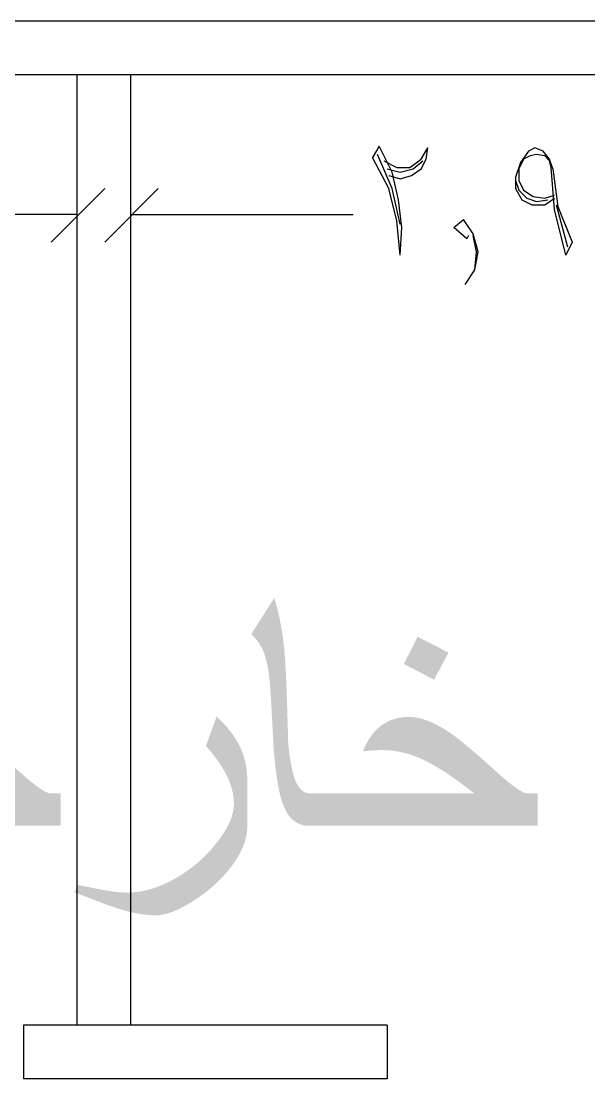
# Model space of a CAD drawing. Header units: metres. Extents: x -24.2 to 51.5, y -28.6 to 30.1.
# Drawn here: x -5.313 to -3.203, y 19.871 to 23.8 of the extents above; entities that cross this region are included whole.
import ezdxf

# ---------------------------------------------------------------- set-up
doc = ezdxf.new("R2010")
doc.units = ezdxf.units.M
for name, color, linetype in [('GF-BLACK', 250, 'Continuous'), ('GF-DIMS', 250, 'Continuous'), ('GF-TEXT-PDF', 200, 'Continuous')]:
    doc.layers.add(name, color=color, linetype=linetype)

msp = doc.modelspace()

# ---------------------------------------------------------------- hatches: boundary and pattern name
at = {"layer": 'GF-TEXT-PDF', "true_color": 0xbf00ff}
for points in [[(-4.1455, 20.8112), (-4.2424, 20.8112), (-4.2517, 20.8116), (-4.2605, 20.8128), (-4.269, 20.8147), (-4.2771, 20.8173), (-4.2849, 20.8207), (-4.2922, 20.8249), (-4.2992, 20.8299), (-4.3058, 20.8356), (-4.3121, 20.842), (-4.3179, 20.8493), (-4.3224, 20.8556), (-4.3266, 20.8624), (-4.3306, 20.8698), (-4.3344, 20.8777), (-4.3381, 20.8862), (-4.3415, 20.8952), (-4.3447, 20.9047), (-4.3478, 20.9148), (-4.3506, 20.9254), (-4.3532, 20.9365), (-4.3557, 20.9482), (-4.3571, 20.956), (-4.3586, 20.9641), (-4.36, 20.9723), (-4.3614, 20.9808), (-4.3627, 20.9895), (-4.364, 20.9984), (-4.3652, 21.0075), (-4.3664, 21.0168), (-4.3676, 21.0263), (-4.3687, 21.0361), (-4.3698, 21.046), (-4.3708, 21.0562), (-4.3718, 21.0665), (-4.3728, 21.0771), (-4.3737, 21.0879), (-4.3746, 21.0989), (-4.3754, 21.1101), (-4.3759, 21.1193), (-4.3764, 21.1285), (-4.3769, 21.1378), (-4.3774, 21.1471), (-4.3779, 21.1564), (-4.3784, 21.1658), (-4.3789, 21.1752), (-4.3794, 21.1846), (-4.3799, 21.194), (-4.3804, 21.2035), (-4.3809, 21.213), (-4.3814, 21.2225), (-4.3819, 21.232), (-4.3825, 21.2416), (-4.383, 21.2512), (-4.3835, 21.2609), (-4.384, 21.2706), (-4.3848, 21.283), (-4.3855, 21.2949), (-4.3863, 21.3064), (-4.3871, 21.3175), (-4.3879, 21.328), (-4.3888, 21.3381), (-4.3897, 21.3477), (-4.3906, 21.3568), (-4.3916, 21.3655), (-4.3926, 21.3737), (-4.3936, 21.3814), (-4.3947, 21.3886), (-4.3958, 21.3954), (-4.3977, 21.4058), (-4.3998, 21.4157), (-4.402, 21.4251), (-4.4044, 21.4341), (-4.4069, 21.4425), (-4.4096, 21.4505), (-4.4125, 21.458), (-4.4156, 21.465), (-4.4195, 21.4731), (-4.4239, 21.481), (-4.4286, 21.4887), (-4.4337, 21.4961), (-4.4392, 21.5032), (-4.445, 21.5101), (-4.4512, 21.5167), (-4.4578, 21.5231), (-4.3726, 21.6574), (-4.3701, 21.6494), (-4.3676, 21.6413), (-4.3652, 21.633), (-4.3629, 21.6246), (-4.3607, 21.616), (-4.3585, 21.6073), (-4.3564, 21.5984), (-4.3544, 21.5894), (-4.3524, 21.5803), (-4.3505, 21.571), (-4.3487, 21.5615), (-4.347, 21.5519), (-4.3453, 21.5422), (-4.3437, 21.5323), (-4.3422, 21.5222), (-4.3407, 21.512), (-4.3393, 21.5017), (-4.338, 21.4912), (-4.3368, 21.4806), (-4.3356, 21.4698), (-4.3345, 21.4588), (-4.334, 21.4525), (-4.3334, 21.4455), (-4.3328, 21.4378), (-4.3322, 21.4294), (-4.3317, 21.4203), (-4.3311, 21.4106), (-4.3305, 21.4002), (-4.3299, 21.3891), (-4.3293, 21.3773), (-4.3288, 21.3648), (-4.3282, 21.3516), (-4.3276, 21.3378), (-4.327, 21.3233), (-4.3265, 21.3081), (-4.3259, 21.2922), (-4.3253, 21.2756), (-4.3247, 21.2584), (-4.3242, 21.2404), (-4.3236, 21.2218), (-4.323, 21.2025), (-4.3224, 21.1825), (-4.3218, 21.1619), (-4.3213, 21.1405), (-4.3207, 21.1185), (-4.3192, 21.1043), (-4.3176, 21.0908), (-4.3159, 21.0778), (-4.3142, 21.0655), (-4.3124, 21.0537), (-4.3105, 21.0426), (-4.3085, 21.0321), (-4.3065, 21.0222), (-4.3044, 21.0129), (-4.3022, 21.0043), (-4.2999, 20.9962), (-4.2976, 20.9888), (-4.2951, 20.982), (-4.2926, 20.9757), (-4.2901, 20.9701), (-4.2874, 20.9652), (-4.2847, 20.9608), (-4.2781, 20.9519), (-4.2714, 20.9446), (-4.2644, 20.939), (-4.2573, 20.9349), (-4.25, 20.9325), (-4.2424, 20.9317), (-4.1455, 20.9317)], [(-3.7245, 21.4545), (-3.7785, 21.3541), (-3.8907, 21.4123), (-3.8394, 21.5134)], [(-5.1661, 20.8112), (-5.9659, 20.8112), (-5.9659, 20.9317), (-5.4015, 20.9317), (-5.4109, 20.9389), (-5.42, 20.9459), (-5.4289, 20.9527), (-5.4376, 20.9593), (-5.4462, 20.9656), (-5.4545, 20.9718), (-5.4626, 20.9777), (-5.4706, 20.9834), (-5.4783, 20.9889), (-5.4859, 20.9942), (-5.4932, 20.9992), (-5.5004, 21.004), (-5.5073, 21.0087), (-5.5141, 21.0131), (-5.5206, 21.0173), (-5.5298, 21.023), (-5.5389, 21.0285), (-5.5479, 21.0338), (-5.5567, 21.0388), (-5.5654, 21.0436), (-5.574, 21.0481), (-5.5825, 21.0524), (-5.5908, 21.0564), (-5.5991, 21.0602), (-5.6072, 21.0638), (-5.6151, 21.067), (-5.623, 21.0701), (-5.6307, 21.0729), (-5.6401, 21.076), (-5.6495, 21.0788), (-5.6589, 21.0814), (-5.6683, 21.0837), (-5.6777, 21.0857), (-5.6872, 21.0875), (-5.6966, 21.089), (-5.7061, 21.0902), (-5.7156, 21.0911), (-5.7252, 21.0918), (-5.7347, 21.0922), (-5.7443, 21.0924), (-5.7531, 21.0923), (-5.762, 21.0921), (-5.7709, 21.0917), (-5.7798, 21.0911), (-5.7887, 21.0905), (-5.7977, 21.0896), (-5.8066, 21.0886), (-5.8156, 21.0875), (-5.8115, 21.0976), (-5.8071, 21.1073), (-5.8024, 21.1166), (-5.7976, 21.1255), (-5.7924, 21.134), (-5.787, 21.142), (-5.7814, 21.1497), (-5.7755, 21.157), (-5.7694, 21.1639), (-5.763, 21.1703), (-5.7561, 21.1766), (-5.749, 21.1824), (-5.7417, 21.1877), (-5.734, 21.1925), (-5.7262, 21.1969), (-5.7181, 21.2008), (-5.7097, 21.2043), (-5.701, 21.2073), (-5.6921, 21.2098), (-5.683, 21.2119), (-5.6736, 21.2135), (-5.664, 21.2147), (-5.6541, 21.2154), (-5.6439, 21.2156), (-5.6364, 21.2154), (-5.6287, 21.2148), (-5.6209, 21.2139), (-5.613, 21.2125), (-5.6049, 21.2108), (-5.5967, 21.2087), (-5.5884, 21.2062), (-5.5799, 21.2033), (-5.5712, 21.2), (-5.5624, 21.1963), (-5.5535, 21.1923), (-5.5445, 21.1879), (-5.5352, 21.183), (-5.5259, 21.1778), (-5.5164, 21.1722), (-5.5068, 21.1663), (-5.497, 21.1599), (-5.4871, 21.1532), (-5.477, 21.146), (-5.4723, 21.1426), (-5.4674, 21.1388), (-5.4621, 21.1348), (-5.4566, 21.1305), (-5.4508, 21.1259), (-5.4448, 21.121), (-5.4385, 21.1159), (-5.4319, 21.1104), (-5.425, 21.1047), (-5.4179, 21.0987), (-5.4104, 21.0924), (-5.4027, 21.0858), (-5.3948, 21.079), (-5.3865, 21.0718), (-5.378, 21.0644), (-5.3692, 21.0567), (-5.3602, 21.0487), (-5.3509, 21.0404), (-5.3412, 21.0318), (-5.3314, 21.023), (-5.3212, 21.0138), (-5.3103, 21.004), (-5.2998, 20.9948), (-5.2899, 20.9863), (-5.2804, 20.9783), (-5.2714, 20.971), (-5.2628, 20.9643), (-5.2548, 20.9582), (-5.2472, 20.9527), (-5.2401, 20.9479), (-5.2335, 20.9436), (-5.2274, 20.94), (-5.2217, 20.937), (-5.2166, 20.9346), (-5.2119, 20.9329), (-5.2077, 20.9317), (-5.1661, 20.9317)], [(-4.4727, 20.8105), (-4.4729, 20.8021), (-4.4735, 20.7935), (-4.4745, 20.785), (-4.4759, 20.7764), (-4.4777, 20.7678), (-4.4799, 20.7591), (-4.4825, 20.7505), (-4.4855, 20.7417), (-4.489, 20.733), (-4.4928, 20.7242), (-4.497, 20.7154), (-4.5016, 20.7065), (-4.5066, 20.6976), (-4.5121, 20.6887), (-4.5179, 20.6798), (-4.5241, 20.6708), (-4.5307, 20.6617), (-4.5378, 20.6527), (-4.5438, 20.6451), (-4.55, 20.6377), (-4.5564, 20.6304), (-4.5629, 20.6232), (-4.5696, 20.6162), (-4.5764, 20.6092), (-4.5834, 20.6023), (-4.5905, 20.5956), (-4.5978, 20.589), (-4.6052, 20.5824), (-4.6128, 20.576), (-4.6205, 20.5697), (-4.6284, 20.5635), (-4.6365, 20.5574), (-4.6447, 20.5515), (-4.653, 20.5456), (-4.6616, 20.5399), (-4.6702, 20.5342), (-4.679, 20.5287), (-4.6896, 20.5223), (-4.6999, 20.5163), (-4.71, 20.5108), (-4.7199, 20.5057), (-4.7294, 20.501), (-4.7387, 20.4968), (-4.7478, 20.4931), (-4.7566, 20.4897), (-4.7652, 20.4868), (-4.7735, 20.4844), (-4.7816, 20.4824), (-4.7894, 20.4809), (-4.7969, 20.4798), (-4.8042, 20.4791), (-4.8113, 20.4789), (-4.82, 20.479), (-4.8289, 20.4793), (-4.8379, 20.4799), (-4.847, 20.4807), (-4.8563, 20.4818), (-4.8657, 20.4831), (-4.8752, 20.4846), (-4.8848, 20.4863), (-4.8946, 20.4883), (-4.9045, 20.4905), (-4.9145, 20.493), (-4.9223, 20.495), (-4.9304, 20.4972), (-4.9387, 20.4996), (-4.9474, 20.5022), (-4.9563, 20.505), (-4.9655, 20.508), (-4.9749, 20.5112), (-4.9847, 20.5146), (-4.9947, 20.5182), (-5.005, 20.522), (-5.0156, 20.526), (-5.0246, 20.5295), (-5.0337, 20.5329), (-5.0427, 20.5364), (-5.0517, 20.5399), (-5.0607, 20.5433), (-5.0697, 20.5468), (-5.0787, 20.5502), (-5.0877, 20.5537), (-5.0967, 20.5571), (-5.1056, 20.5606), (-5.1146, 20.564), (-5.1028, 20.5916), (-5.0936, 20.5898), (-5.0844, 20.5879), (-5.075, 20.5861), (-5.0656, 20.5842), (-5.0561, 20.5823), (-5.0466, 20.5805), (-5.037, 20.5786), (-5.0272, 20.5767), (-5.0175, 20.5748), (-5.0076, 20.5729), (-4.9978, 20.5711), (-4.9882, 20.5695), (-4.9787, 20.568), (-4.9695, 20.5668), (-4.9604, 20.5657), (-4.9515, 20.5649), (-4.9429, 20.5642), (-4.9344, 20.5637), (-4.926, 20.5634), (-4.9179, 20.5633), (-4.909, 20.5635), (-4.9001, 20.5639), (-4.8912, 20.5646), (-4.8822, 20.5656), (-4.8731, 20.5669), (-4.8641, 20.5684), (-4.8549, 20.5703), (-4.8458, 20.5724), (-4.8366, 20.5748), (-4.8274, 20.5775), (-4.8181, 20.5805), (-4.8088, 20.5837), (-4.7995, 20.5873), (-4.7901, 20.5911), (-4.7807, 20.5952), (-4.7712, 20.5996), (-4.7617, 20.6043), (-4.7522, 20.6092), (-4.7426, 20.6145), (-4.733, 20.62), (-4.7248, 20.625), (-4.7167, 20.6301), (-4.7086, 20.6353), (-4.7007, 20.6407), (-4.693, 20.6462), (-4.6853, 20.6518), (-4.6777, 20.6575), (-4.6703, 20.6634), (-4.663, 20.6694), (-4.6558, 20.6755), (-4.6487, 20.6817), (-4.6417, 20.6881), (-4.6348, 20.6946), (-4.6281, 20.7012), (-4.6215, 20.7079), (-4.615, 20.7148), (-4.6086, 20.7217), (-4.6023, 20.7288), (-4.5961, 20.736), (-4.5901, 20.7434), (-4.5842, 20.7509), (-4.5771, 20.7601), (-4.5705, 20.7693), (-4.5643, 20.7783), (-4.5586, 20.7872), (-4.5533, 20.796), (-4.5483, 20.8048), (-4.5439, 20.8134), (-4.5398, 20.8219), (-4.5362, 20.8302), (-4.533, 20.8385), (-4.5302, 20.8467), (-4.5279, 20.8548), (-4.526, 20.8627), (-4.5245, 20.8706), (-4.5234, 20.8783), (-4.5228, 20.886), (-4.5225, 20.8935), (-4.5227, 20.9019), (-4.5233, 20.9104), (-4.5242, 20.919), (-4.5256, 20.9276), (-4.5273, 20.9363), (-4.5293, 20.945), (-4.5318, 20.9539), (-4.5346, 20.9627), (-4.5378, 20.9717), (-4.5414, 20.9807), (-4.5454, 20.9898), (-4.5497, 20.9989), (-4.5544, 21.0081), (-4.5585, 21.0156), (-4.5628, 21.0231), (-4.5673, 21.0306), (-4.5721, 21.0382), (-4.5772, 21.0457), (-4.5825, 21.0534), (-4.588, 21.061), (-4.5938, 21.0687), (-4.5998, 21.0764), (-4.6061, 21.0842), (-4.6126, 21.0919), (-4.6194, 21.0997), (-4.6264, 21.1076), (-4.5869, 21.217), (-4.579, 21.2095), (-4.5713, 21.202), (-4.564, 21.1944), (-4.5569, 21.1869), (-4.5502, 21.1794), (-4.5437, 21.1719), (-4.5376, 21.1644), (-4.5318, 21.1569), (-4.5262, 21.1493), (-4.521, 21.1418), (-4.5161, 21.1343), (-4.5115, 21.1268), (-4.5072, 21.1193), (-4.5032, 21.1117), (-4.499, 21.1032), (-4.4951, 21.0945), (-4.4915, 21.0856), (-4.4882, 21.0766), (-4.4853, 21.0674), (-4.4826, 21.0582), (-4.4803, 21.0487), (-4.4783, 21.0392), (-4.4766, 21.0295), (-4.4752, 21.0196), (-4.4741, 21.0096), (-4.4733, 20.9995), (-4.4728, 20.9892), (-4.4727, 20.9788)], [(-3.3935, 20.8112), (-4.1933, 20.8112), (-4.1933, 20.9317), (-3.6289, 20.9317), (-3.6382, 20.9389), (-3.6474, 20.9459), (-3.6563, 20.9527), (-3.665, 20.9593), (-3.6736, 20.9656), (-3.6819, 20.9718), (-3.69, 20.9777), (-3.698, 20.9834), (-3.7057, 20.9889), (-3.7133, 20.9942), (-3.7206, 20.9992), (-3.7278, 21.004), (-3.7347, 21.0087), (-3.7415, 21.0131), (-3.748, 21.0173), (-3.7572, 21.023), (-3.7663, 21.0285), (-3.7753, 21.0338), (-3.7841, 21.0388), (-3.7928, 21.0436), (-3.8014, 21.0481), (-3.8099, 21.0524), (-3.8182, 21.0564), (-3.8265, 21.0602), (-3.8346, 21.0638), (-3.8425, 21.067), (-3.8504, 21.0701), (-3.8581, 21.0729), (-3.8675, 21.076), (-3.8769, 21.0788), (-3.8863, 21.0814), (-3.8957, 21.0837), (-3.9051, 21.0857), (-3.9146, 21.0875), (-3.924, 21.089), (-3.9335, 21.0902), (-3.943, 21.0911), (-3.9526, 21.0918), (-3.9621, 21.0922), (-3.9717, 21.0924), (-3.9805, 21.0923), (-3.9894, 21.0921), (-3.9983, 21.0917), (-4.0072, 21.0911), (-4.0161, 21.0905), (-4.025, 21.0896), (-4.034, 21.0886), (-4.043, 21.0875), (-4.0389, 21.0976), (-4.0345, 21.1073), (-4.0298, 21.1166), (-4.0249, 21.1255), (-4.0198, 21.134), (-4.0144, 21.142), (-4.0088, 21.1497), (-4.0029, 21.157), (-3.9968, 21.1639), (-3.9904, 21.1703), (-3.9835, 21.1766), (-3.9764, 21.1824), (-3.9691, 21.1877), (-3.9614, 21.1925), (-3.9536, 21.1969), (-3.9454, 21.2008), (-3.9371, 21.2043), (-3.9284, 21.2073), (-3.9195, 21.2098), (-3.9104, 21.2119), (-3.901, 21.2135), (-3.8913, 21.2147), (-3.8814, 21.2154), (-3.8713, 21.2156), (-3.8638, 21.2154), (-3.8561, 21.2148), (-3.8483, 21.2139), (-3.8404, 21.2125), (-3.8323, 21.2108), (-3.8241, 21.2087), (-3.8158, 21.2062), (-3.8073, 21.2033), (-3.7986, 21.2), (-3.7898, 21.1963), (-3.7809, 21.1923), (-3.7718, 21.1879), (-3.7626, 21.183), (-3.7533, 21.1778), (-3.7438, 21.1722), (-3.7342, 21.1663), (-3.7244, 21.1599), (-3.7145, 21.1532), (-3.7044, 21.146), (-3.6997, 21.1426), (-3.6948, 21.1388), (-3.6895, 21.1348), (-3.684, 21.1305), (-3.6782, 21.1259), (-3.6722, 21.121), (-3.6659, 21.1159), (-3.6593, 21.1104), (-3.6524, 21.1047), (-3.6452, 21.0987), (-3.6378, 21.0924), (-3.6301, 21.0858), (-3.6222, 21.079), (-3.6139, 21.0718), (-3.6054, 21.0644), (-3.5966, 21.0567), (-3.5876, 21.0487), (-3.5782, 21.0404), (-3.5686, 21.0318), (-3.5588, 21.023), (-3.5486, 21.0138), (-3.5377, 21.004), (-3.5272, 20.9948), (-3.5173, 20.9863), (-3.5078, 20.9783), (-3.4988, 20.971), (-3.4902, 20.9643), (-3.4822, 20.9582), (-3.4746, 20.9527), (-3.4675, 20.9479), (-3.4609, 20.9436), (-3.4548, 20.94), (-3.4491, 20.937), (-3.4439, 20.9346), (-3.4393, 20.9329), (-3.435, 20.9317), (-3.3935, 20.9317)]]:
    msp.add_hatch(color=200, dxfattribs=at).paths.add_polyline_path(points)

# ---------------------------------------------------------------- linework, layer by layer
at = {"layer": 'GF-BLACK', "lineweight": 25, "true_color": 0x000000}
for p, q in [((1.8465, 23.7998), (-15.5869, 23.7998)), ((1.8646, 23.6007), (-15.3637, 23.6007)), ((-5.1051, 20.0705), (-5.1051, 23.6007)), ((-4.906, 20.0705), (-4.906, 23.6007)), ((-3.9526, 20.0705), (-5.3043, 20.0705)), ((-5.3043, 20.0705), (-5.3043, 19.8714)), ((-3.9526, 20.0705), (-3.9526, 19.8714)), ((-3.9526, 19.8714), (-5.3043, 19.8714))]:
    msp.add_line(p, q, dxfattribs=at)
at = {"layer": 'GF-DIMS', "lineweight": 25, "true_color": 0x000000}
for p, q in [((-5.2017, 22.9791), (-5.0025, 23.1783)), ((-4.8034, 23.1783), (-5.0025, 22.9791)), ((-3.325, 23.1179), (-3.2827, 22.961)), ((-5.1051, 23.0817), (-6.1793, 23.0817)), ((-4.906, 23.0817), (-4.0793, 23.0817))]:
    msp.add_line(p, q, dxfattribs=at)
for points in [[(-3.9043, 22.9309), (-3.8982, 23.0334), (-3.9103, 23.136), (-3.9345, 23.2386), (-3.9827, 23.3352), (-4.0069, 23.2929)], [(-3.9043, 23.0455), (-3.9345, 23.1783), (-3.9888, 23.305)], [(-3.9646, 23.2809), (-3.9163, 23.2567), (-3.8681, 23.2567), (-3.8258, 23.2869), (-3.8017, 23.3291)], [(-3.9465, 23.2265), (-3.9043, 23.2145), (-3.862, 23.2265), (-3.8258, 23.2507), (-3.8077, 23.2869), (-3.8017, 23.3291)], [(-3.4276, 23.3171), (-3.4577, 23.2748), (-3.4758, 23.2205)], [(-3.337, 23.2507), (-3.3189, 23.1119), (-3.2646, 22.9791), (-3.2888, 22.9309), (-3.331, 23.0998), (-3.3431, 23.2567), (-3.3491, 23.2809), (-3.3672, 23.299), (-3.3974, 23.305), (-3.4215, 23.299), (-3.4457, 23.2869), (-3.4638, 23.2507), (-3.4638, 23.2084), (-3.4457, 23.1722), (-3.4095, 23.1481), (-3.3672, 23.1421), (-3.331, 23.1541)], [(-3.3732, 23.3171), (-3.4034, 23.3291), (-3.4276, 23.3171)], [(-3.337, 23.2507), (-3.3491, 23.2869), (-3.3732, 23.3171)], [(-3.9043, 22.9309), (-3.9163, 23.0576), (-3.9465, 23.1783), (-4.0069, 23.2929)], [(-3.9526, 23.2507), (-3.9043, 23.2386), (-3.856, 23.2507), (-3.8198, 23.2809)], [(-3.4758, 23.2205), (-3.4758, 23.1783), (-3.4517, 23.136), (-3.4155, 23.1179), (-3.3672, 23.1179), (-3.331, 23.1421)], [(-3.4758, 23.2084), (-3.4638, 23.1722), (-3.4336, 23.1421), (-3.3974, 23.13), (-3.3551, 23.136)], [(-3.6508, 23.0033), (-3.6569, 22.9912), (-3.7051, 23.0334), (-3.6689, 23.0636)], [(-3.6267, 22.8765), (-3.6146, 22.9429), (-3.6327, 23.0093), (-3.6689, 23.0636)], [(-3.6629, 22.8222), (-3.6267, 22.8765), (-3.6207, 22.9429), (-3.6327, 23.0033)]]:
    msp.add_lwpolyline(points, dxfattribs=at)

doc.saveas('drawing.dxf')
